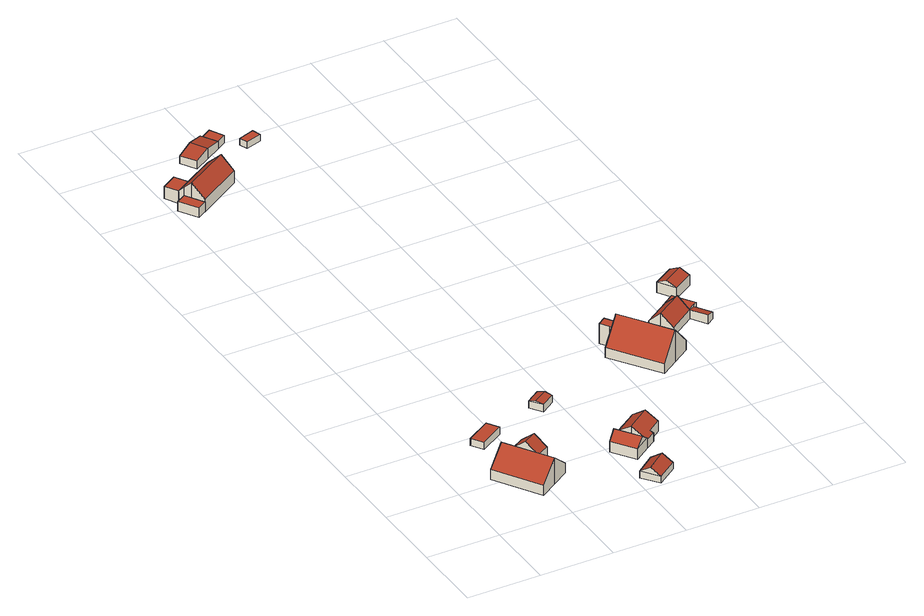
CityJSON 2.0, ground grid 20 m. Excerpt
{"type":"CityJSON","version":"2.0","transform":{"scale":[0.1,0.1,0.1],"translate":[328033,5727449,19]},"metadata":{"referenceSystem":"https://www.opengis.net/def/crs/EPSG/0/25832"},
"CityObjects":{
"building1":{"type":"Building","attributes":{"Geometrietyp2DReferenz":"3000","Gemeindeschluessel":"05170048","function":"31001_1210","roofType":"3100","measuredHeight":7.55},"address":[{"country":"Germany","locality":"Wesel","thoroughfareNumber":"4","thoroughfareName":"Loh"}],"geometry":[{"type":"Solid","lod":"2","boundaries":[[[[0,1,2,3]],[[4,5,1,0]],[[6,7,5,4]],[[8,9,7,6]],[[10,11,9,8]],[[12,13,11,10]],[[14,15,13,12]],[[3,2,15,14]],[[0,3,14,12,10,4]],[[8,6,4,10]],[[1,5,7,9,11,13,15,2]]]],"semantics":{"surfaces":[{"type":"WallSurface"},{"type":"RoofSurface"},{"type":"GroundSurface"}],"values":[[0,0,0,0,0,0,0,0,1,1,2]]}}]},
"building2":{"type":"Building","attributes":{"Geometrietyp2DReferenz":"3000","Gemeindeschluessel":"05170048","function":"31001_2723","roofType":"1000","measuredHeight":2.19},"address":[{"country":"Germany","locality":"Wesel","thoroughfareNumber":"4","thoroughfareName":"Loh"}],"geometry":[{"type":"Solid","lod":"2","boundaries":[[[[16,17,18,19]],[[20,21,17,16]],[[22,23,21,20]],[[19,18,23,22]],[[20,16,19,22]],[[17,21,23,18]]]],"semantics":{"surfaces":[{"type":"WallSurface"},{"type":"RoofSurface"},{"type":"GroundSurface"}],"values":[[0,0,0,0,1,2]]}}]},
"building3":{"type":"Building","attributes":{"Geometrietyp2DReferenz":"3000","Gemeindeschluessel":"05170048","function":"31001_2463","roofType":"3100","measuredHeight":5.79},"address":[{"country":"Germany","locality":"Wesel","thoroughfareNumber":"4","thoroughfareName":"Loh"}],"geometry":[{"type":"Solid","lod":"2","boundaries":[[[[24,2,25,26]],[[27,15,2,24]],[[28,29,15,27]],[[26,25,29,28]],[[24,30,27]],[[28,31,26]],[[26,31,30,24]],[[27,30,31,28]],[[2,15,29,25]]]],"semantics":{"surfaces":[{"type":"WallSurface"},{"type":"RoofSurface"},{"type":"GroundSurface"}],"values":[[0,0,0,0,0,0,1,1,2]]}}]},
"building4":{"type":"Building","attributes":{"Geometrietyp2DReferenz":"3000","Gemeindeschluessel":"05170048","function":"31001_2720","roofType":"3100","measuredHeight":3.79},"address":[{"country":"Germany","locality":"Wesel","thoroughfareNumber":"4","thoroughfareName":"Loh"}],"geometry":[{"type":"Solid","lod":"2","boundaries":[[[[32,33,34,35]],[[36,37,33,32]],[[38,39,37,36]],[[35,34,39,38]],[[32,40,36]],[[38,41,35]],[[35,41,40,32]],[[36,40,41,38]],[[33,37,39,34]]]],"semantics":{"surfaces":[{"type":"WallSurface"},{"type":"RoofSurface"},{"type":"GroundSurface"}],"values":[[0,0,0,0,0,0,1,1,2]]}}]},
"building5":{"type":"Building","attributes":{"Geometrietyp2DReferenz":"3000","Gemeindeschluessel":"05170048","function":"31001_2720","roofType":"3100","measuredHeight":5.15},"address":[{"country":"Germany","locality":"Wesel","thoroughfareNumber":"4","thoroughfareName":"Loh"}],"geometry":[{"type":"Solid","lod":"2","boundaries":[[[[42,43,44,45]],[[46,47,43,42]],[[48,49,47,46]],[[45,44,49,48]],[[42,50,46]],[[48,51,45]],[[45,51,50,42]],[[46,50,51,48]],[[43,47,49,44]]]],"semantics":{"surfaces":[{"type":"WallSurface"},{"type":"RoofSurface"},{"type":"GroundSurface"}],"values":[[0,0,0,0,0,0,1,1,2]]}}]},
"building6":{"type":"Building","attributes":{"Geometrietyp2DReferenz":"3000","Gemeindeschluessel":"05170048","function":"31001_2723","roofType":"3100","measuredHeight":2.64},"address":[{"country":"Germany","locality":"Wesel","thoroughfareNumber":"4","thoroughfareName":"Loh"}],"geometry":[{"type":"Solid","lod":"2","boundaries":[[[[52,53,54,55]],[[56,57,53,52]],[[58,59,57,56]],[[55,54,59,58]],[[52,60,56]],[[58,61,55]],[[55,61,60,52]],[[56,60,61,58]],[[53,57,59,54]]]],"semantics":{"surfaces":[{"type":"WallSurface"},{"type":"RoofSurface"},{"type":"GroundSurface"}],"values":[[0,0,0,0,0,0,1,1,2]]}}]},
"building7":{"type":"Building","attributes":{"Geometrietyp2DReferenz":"3000","Gemeindeschluessel":"05170048","function":"31001_1010","roofType":"1000","measuredHeight":2.78},"address":[{"country":"Germany","locality":"Wesel","thoroughfareNumber":"6","thoroughfareName":"Loh"}],"geometry":[{"type":"Solid","lod":"2","boundaries":[[[[62,63,64,65]],[[66,67,63,62]],[[68,69,67,66]],[[65,64,69,68]],[[66,62,65,68]],[[63,67,69,64]]]],"semantics":{"surfaces":[{"type":"WallSurface"},{"type":"RoofSurface"},{"type":"GroundSurface"}],"values":[[0,0,0,0,1,2]]}}]},
"building8":{"type":"Building","attributes":{"Geometrietyp2DReferenz":"3000","Gemeindeschluessel":"05170048","function":"31001_2720","roofType":"3100","measuredHeight":5.15},"address":[{"country":"Germany","locality":"Wesel","thoroughfareNumber":"4","thoroughfareName":"Loh"}],"geometry":[{"type":"Solid","lod":"2","boundaries":[[[[46,47,70,71]],[[72,73,47,46]],[[74,75,73,72]],[[76,77,75,74]],[[78,79,77,76]],[[80,81,79,78]],[[82,49,81,80]],[[71,70,49,82]],[[72,46,71,74]],[[82,80,78,76,74,71]],[[47,73,75,77,79,81,49,70]]]],"semantics":{"surfaces":[{"type":"WallSurface"},{"type":"RoofSurface"},{"type":"GroundSurface"}],"values":[[0,0,0,0,0,0,0,0,1,1,2]]}}]},
"building9":{"type":"Building","attributes":{"Gemeindeschluessel":"05170048","Geometrietyp2DReferenz":"3000","function":"31001_1010"},"address":[{"country":"Germany","locality":"Wesel","thoroughfareNumber":"6","thoroughfareName":"Loh"}],"children":["building9-1","building9-2"]},
"building9-1":{"type":"BuildingPart","attributes":{"roofType":"3100","measuredHeight":6.98},"parents":["building9"],"geometry":[{"type":"Solid","lod":"2","boundaries":[[[[83,84,85,86]],[[87,88,84,83]],[[89,90,88,87]],[[91,92,93,94]],[[95,96,92,91]],[[97,98,96,95]],[[86,85,98,97]],[[91,94,89,87,83,95]],[[86,97,95,83]],[[84,88,90,93,92,96,98,85]],[[94,93,90,89]]]],"semantics":{"surfaces":[{"type":"WallSurface"},{"type":"RoofSurface"},{"type":"GroundSurface"},{"type":"ClosureSurface"}],"values":[[0,0,0,0,0,0,0,1,1,2,3]]}}]},
"building9-2":{"type":"BuildingPart","attributes":{"roofType":"1000","measuredHeight":3.43},"parents":["building9"],"geometry":[{"type":"Solid","lod":"2","boundaries":[[[[99,100,101,102]],[[94,93,100,99]],[[102,101,90,89]],[[94,99,102,89]],[[100,93,90,101]],[[89,90,93,94]]]],"semantics":{"surfaces":[{"type":"WallSurface"},{"type":"RoofSurface"},{"type":"GroundSurface"},{"type":"ClosureSurface"}],"values":[[0,0,0,1,2,3]]}}]},
"building10":{"type":"Building","attributes":{"Gemeindeschluessel":"05170048","Geometrietyp2DReferenz":"3000","function":"31001_2463"},"address":[{"country":"Germany","locality":"Wesel","thoroughfareNumber":"6","thoroughfareName":"Loh"}],"children":["building10-1","building10-2"]},
"building10-1":{"type":"BuildingPart","attributes":{"roofType":"3100","measuredHeight":3.15},"parents":["building10"],"geometry":[{"type":"Solid","lod":"2","boundaries":[[[[103,104,105,106]],[[107,108,104,103]],[[109,110,108,107]],[[111,112,110,109]],[[113,114,112,111]],[[115,116,114,113]],[[106,105,117,118]],[[107,103,106,109]],[[118,115,113,111,109,106]],[[104,108,110,112,114,116,117,105]],[[118,117,116,115]]]],"semantics":{"surfaces":[{"type":"WallSurface"},{"type":"RoofSurface"},{"type":"GroundSurface"},{"type":"ClosureSurface"}],"values":[[0,0,0,0,0,0,0,1,1,2,3]]}}]},
"building10-2":{"type":"BuildingPart","attributes":{"roofType":"1000","measuredHeight":2.15},"parents":["building10"],"geometry":[{"type":"Solid","lod":"2","boundaries":[[[[119,120,116,115]],[[121,122,120,119]],[[118,117,122,121]],[[121,119,115,118]],[[120,122,117,116]],[[115,116,117,118]]]],"semantics":{"surfaces":[{"type":"WallSurface"},{"type":"RoofSurface"},{"type":"GroundSurface"},{"type":"ClosureSurface"}],"values":[[0,0,0,1,2,3]]}}]},
"building11":{"type":"Building","attributes":{"Geometrietyp2DReferenz":"3000","Gemeindeschluessel":"05170048","function":"31001_1010","roofType":"1000","measuredHeight":5.7},"address":[{"country":"Germany","locality":"Wesel","thoroughfareNumber":"5","thoroughfareName":"Loh"}],"geometry":[{"type":"Solid","lod":"2","boundaries":[[[[123,124,125,126]],[[127,128,124,123]],[[129,130,128,127]],[[131,132,130,129]],[[133,134,132,131]],[[126,125,134,133]],[[131,129,127,123,126,133]],[[124,128,130,132,134,125]]]],"semantics":{"surfaces":[{"type":"WallSurface"},{"type":"RoofSurface"},{"type":"GroundSurface"}],"values":[[0,0,0,0,0,0,1,2]]}}]},
"building12":{"type":"Building","attributes":{"Geometrietyp2DReferenz":"3000","Gemeindeschluessel":"05170048","function":"31001_1010","roofType":"3100","measuredHeight":9.12},"address":[{"country":"Germany","locality":"Wesel","thoroughfareNumber":"5","thoroughfareName":"Loh"}],"geometry":[{"type":"Solid","lod":"2","boundaries":[[[[135,136,137,138]],[[139,140,136,135]],[[141,142,140,139]],[[143,144,142,141]],[[145,146,144,143]],[[147,148,146,145]],[[149,150,148,147]],[[138,137,150,149]],[[141,139,135,138,143]],[[149,147,145,143,138]],[[136,140,142,144,146,148,150,137]]]],"semantics":{"surfaces":[{"type":"WallSurface"},{"type":"RoofSurface"},{"type":"GroundSurface"}],"values":[[0,0,0,0,0,0,0,0,1,1,2]]}}]},
"building13":{"type":"Building","attributes":{"Geometrietyp2DReferenz":"3000","Gemeindeschluessel":"05170048","function":"31001_2723","roofType":"1000","measuredHeight":1.87},"address":[{"country":"Germany","locality":"Wesel","thoroughfareNumber":"6","thoroughfareName":"Loh"}],"geometry":[{"type":"Solid","lod":"2","boundaries":[[[[151,152,153,154]],[[155,156,152,151]],[[157,158,156,155]],[[154,153,158,157]],[[155,151,154,157]],[[152,156,158,153]]]],"semantics":{"surfaces":[{"type":"WallSurface"},{"type":"RoofSurface"},{"type":"GroundSurface"}],"values":[[0,0,0,0,1,2]]}}]},
"building14":{"type":"Building","attributes":{"Geometrietyp2DReferenz":"3000","Gemeindeschluessel":"05170048","function":"31001_2723","roofType":"3100","measuredHeight":5.59},"address":[{"country":"Germany","locality":"Wesel","thoroughfareNumber":"5","thoroughfareName":"Loh"}],"geometry":[{"type":"Solid","lod":"2","boundaries":[[[[159,160,161,162]],[[163,164,160,159]],[[165,166,164,163]],[[167,168,166,165]],[[169,170,168,167]],[[171,172,170,169]],[[162,161,172,171]],[[165,163,159,167]],[[162,171,169,167,159]],[[160,164,166,168,170,172,161]]]],"semantics":{"surfaces":[{"type":"WallSurface"},{"type":"RoofSurface"},{"type":"GroundSurface"}],"values":[[0,0,0,0,0,0,0,1,1,2]]}}]},
"building15":{"type":"Building","attributes":{"Geometrietyp2DReferenz":"3000","Gemeindeschluessel":"05170048","function":"31001_2463","roofType":"1000","measuredHeight":2.49},"address":[{"country":"Germany","locality":"Wesel","thoroughfareNumber":"5","thoroughfareName":"Loh"}],"geometry":[{"type":"Solid","lod":"2","boundaries":[[[[173,174,175,176]],[[177,178,174,173]],[[169,179,178,177]],[[180,181,179,169]],[[176,175,181,180]],[[169,177,173,176,180]],[[174,178,179,181,175]]]],"semantics":{"surfaces":[{"type":"WallSurface"},{"type":"RoofSurface"},{"type":"GroundSurface"}],"values":[[0,0,0,0,0,1,2]]}}]},
"building16":{"type":"Building","attributes":{"Geometrietyp2DReferenz":"3000","Gemeindeschluessel":"05170048","function":"31001_2723","roofType":"2100","measuredHeight":2.46},"address":[{"country":"Germany","locality":"Wesel","thoroughfareNumber":"5","thoroughfareName":"Loh"}],"geometry":[{"type":"Solid","lod":"2","boundaries":[[[[169,179,182,183]],[[184,178,179,169]],[[185,186,178,184]],[[187,188,186,185]],[[183,182,188,187]],[[185,184,169,183,187]],[[179,178,186,188,182]]]],"semantics":{"surfaces":[{"type":"WallSurface"},{"type":"RoofSurface"},{"type":"GroundSurface"}],"values":[[0,0,0,0,0,1,2]]}}]},
"building17":{"type":"Building","attributes":{"Geometrietyp2DReferenz":"3000","Gemeindeschluessel":"05170048","function":"31001_2463","roofType":"3100","measuredHeight":4.34},"address":[{"country":"Germany","locality":"Wesel","thoroughfareNumber":"5","thoroughfareName":"Loh"}],"geometry":[{"type":"Solid","lod":"2","boundaries":[[[[189,190,191,192]],[[193,194,190,189]],[[195,196,194,193]],[[192,191,196,195]],[[189,197,193]],[[195,198,192]],[[192,198,197,189]],[[193,197,198,195]],[[190,194,196,191]]]],"semantics":{"surfaces":[{"type":"WallSurface"},{"type":"RoofSurface"},{"type":"GroundSurface"}],"values":[[0,0,0,0,0,0,1,1,2]]}}]}
},
"vertices":[
[268,157,32],[268,157,3],[228,218,3],[228,218,32],[222,128,79],[222,128,3],[176,98,32],[176,98,3],[98,220,32],[98,220,3],[144,249,79],[144,249,3],[190,278,32],[190,278,3],[192,276,32],[192,276,3],
[192,410,25],[192,410,4],[127,370,4],[127,370,25],[212,379,25],[212,379,4],[148,339,25],[148,339,4],
[228,218,33],[263,238,3],[263,238,33],[192,276,33],[226,296,33],[226,296,3],[210,247,61],[244,267,61],
[462,85,28],[462,85,9],[409,45,9],[409,45,28],[497,39,28],[497,39,9],[443,0,28],[443,0,9],[480,62,47],[426,22,47],
[398,173,43],[398,173,13],[441,112,13],[441,112,43],[439,203,43],[439,203,13],[483,141,43],[483,141,13],[418,188,64],[462,126,64],
[350,411,26],[350,411,5],[388,436,5],[388,436,26],[327,443,26],[327,443,5],[365,468,26],[365,468,5],[338,427,31],[377,452,31],
[36,1537,39],[36,1537,12],[62,1553,12],[62,1553,39],[6,1587,39],[6,1587,12],[32,1603,39],[32,1603,12],
[459,175,13],[459,175,64],[503,248,43],[503,248,13],[523,221,64],[523,221,13],[543,193,43],[543,193,13],[506,167,43],[506,167,13],[511,160,38],[511,160,13],[483,141,38],
[43,1585,81],[43,1585,11],[62,1553,11],[62,1553,46],[32,1603,61],[32,1603,11],[24,1616,46],[24,1616,11],[145,1690,46],[145,1690,11],[65,1641,11],[65,1641,46],[164,1658,81],[164,1658,11],[183,1627,46],[183,1627,11],
[44,1675,46],[44,1675,11],[4,1650,11],[4,1650,46],
[140,1732,27],[140,1732,5],[182,1757,5],[182,1757,36],[115,1773,27],[115,1773,5],[157,1799,36],[157,1799,5],[158,1800,36],[158,1800,5],[199,1824,27],[199,1824,5],[203,1819,27],[203,1819,5],[225,1782,5],[225,1782,27],
[231,1835,27],[231,1835,5],[251,1798,27],[251,1798,5],
[608,600,65],[608,600,8],[623,578,8],[623,578,65],[630,615,65],[630,615,8],[645,593,65],[645,593,8],[652,582,65],[652,582,8],[631,567,65],[631,567,8],
[681,409,37],[681,409,9],[728,441,9],[728,441,100],[591,539,37],[591,539,9],[631,567,90],[631,567,9],[638,572,100],[638,572,9],[652,582,82],[652,582,9],[686,605,37],[686,605,9],[775,473,37],[775,473,9],
[322,1787,24],[322,1787,5],[279,1773,5],[279,1773,24],[330,1763,24],[330,1763,5],[287,1750,24],[287,1750,5],
[758,566,65],[758,566,9],[777,538,9],[777,538,34],[740,594,34],[740,594,9],[812,642,34],[812,642,9],[831,614,65],[831,614,9],[848,588,35],[848,588,9],[849,586,34],[849,586,9],
[878,607,35],[878,607,10],[841,662,10],[841,662,35],[868,601,35],[868,601,10],[848,588,10],[812,642,35],[812,642,10],
[849,586,10],[849,586,35],[868,601,30],[896,558,30],[896,558,10],[876,545,35],[876,545,10],
[863,676,41],[863,676,11],[918,710,11],[918,710,41],[834,722,41],[834,722,11],[889,756,41],[889,756,11],[849,699,54],[903,733,54]
]}
